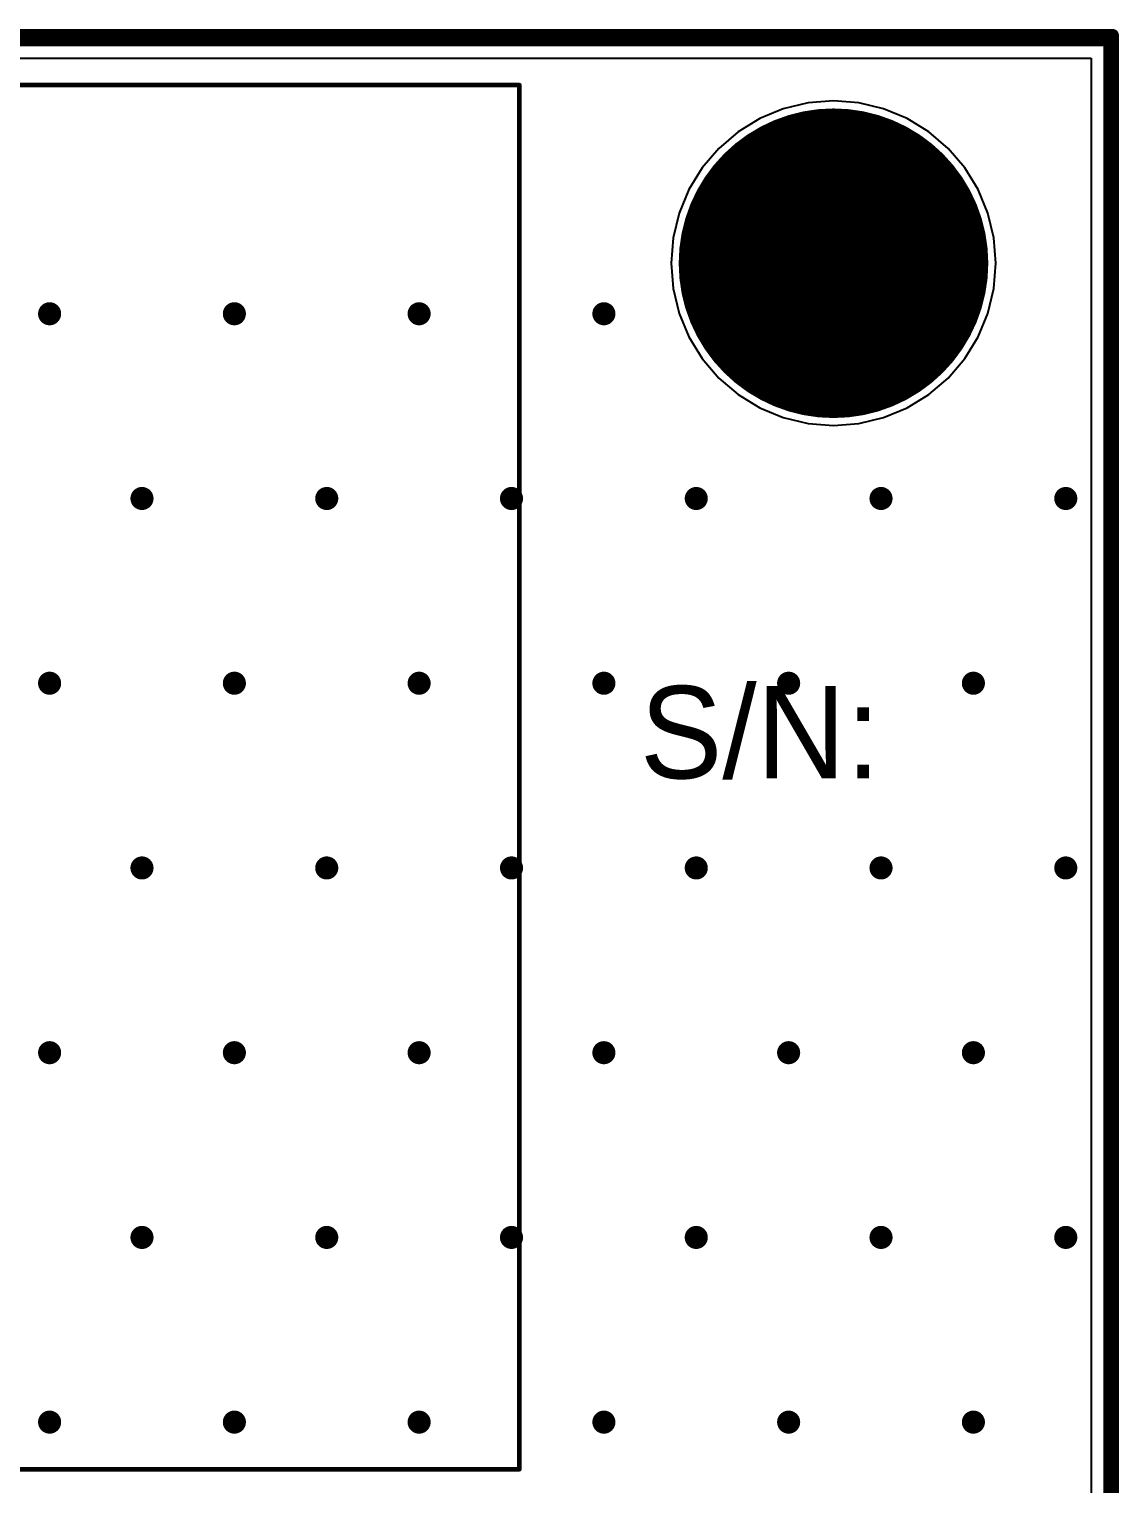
# Model space of a CAD drawing. Header units: millimetres. Extents: x 56 to 179, y 42 to 122.
# Drawn here: x 131.56 to 155.15, y 90.66 to 122.16 of the extents above; entities that cross this region are included whole.
import ezdxf

# ---------------------------------------------------------------- set-up
doc = ezdxf.new("R2010")
doc.units = ezdxf.units.MM
for name, color, linetype in [('BottomLayer', 5, 'Continuous'), ('BottomSolder', 6, 'Continuous'), ('KeepOutLayer', 6, 'Continuous'), ('Mechanical29', 56, 'Continuous'), ('MultiLayer', 9, 'Continuous'), ('PadHoleLayer', 156, 'Continuous'), ('TopLayer', 1, 'Continuous'), ('TopOverlay', 2, 'Continuous'), ('TopSolder', 216, 'Continuous'), ('ViaHoleLayer', 16, 'Continuous')]:
    doc.layers.add(name, color=color, linetype=linetype)

# ---------------------------------------------------------------- blocks, each defined once
blk = doc.blocks.new('BATTHOLDER_9V_BH9V_PC_ND_12')
at = {"layer": 'TopOverlay', "const_width": 0.1}
for points in [[(21.526, 15.064), (-33.076, 15.064)], [(-33.076, 15.064), (-33.076, -14.906)], [(21.526, -14.906), (-33.076, -14.906)]]:
    blk.add_lwpolyline(points, dxfattribs=at)
at = {"layer": 'TopOverlay', "const_width": 0.05}
for points in [[(-33.101, 15.064, 1), (-33.051, 15.064, 1)], [(-33.101, 15.064, 1), (-33.051, 15.064, 1)], [(-33.101, -14.906, 1), (-33.051, -14.906, 1)], [(-33.101, -14.906, 1), (-33.051, -14.906, 1)]]:
    blk.add_lwpolyline(points, format="xyb", close=True, dxfattribs=at)
blk = doc.blocks.new('F____M3_33')
at = {"layer": 'BottomLayer', "const_width": 3.25}
blk.add_lwpolyline([(-1.625, 0, 1), (1.625, 0, 1)], format="xyb", close=True, dxfattribs=at)
at = {"layer": 'BottomSolder', "const_width": 3.352}
blk.add_lwpolyline([(-1.676, 0, 1), (1.676, 0, 1)], format="xyb", close=True, dxfattribs=at)
at = {"layer": 'MultiLayer', "const_width": 3.25}
blk.add_lwpolyline([(-1.625, 0, 1), (1.625, 0, 1)], format="xyb", close=True, dxfattribs=at)
at = {"layer": 'PadHoleLayer', "const_width": 1.5}
blk.add_lwpolyline([(-0.75, 0, 1), (0.75, 0, 1)], format="xyb", close=True, dxfattribs=at)
at = {"layer": 'TopLayer', "const_width": 3.25}
blk.add_lwpolyline([(-1.625, 0, 1), (1.625, 0, 1)], format="xyb", close=True, dxfattribs=at)
at = {"layer": 'TopSolder', "const_width": 3.352}
blk.add_lwpolyline([(-1.676, 0, 1), (1.676, 0, 1)], format="xyb", close=True, dxfattribs=at)

msp = doc.modelspace()

# ---------------------------------------------------------------- linework, layer by layer
at = {"layer": 'BottomLayer'}
for p, q in [((57.538, 121.532), (154.552, 121.532)), ((154.552, 121.532), (154.552, 42.425)), ((147.885, 120.437), (147.375, 120.226)), ((148.421, 120.566), (147.885, 120.437)), ((148.971, 120.609), (148.421, 120.566)), ((149.521, 120.566), (148.971, 120.609)), ((150.057, 120.437), (149.521, 120.566)), ((150.567, 120.226), (150.057, 120.437)), ((147.375, 120.226), (146.905, 119.938)), ((151.037, 119.938), (150.567, 120.226)), ((146.905, 119.938), (146.486, 119.579)), ((151.456, 119.579), (151.037, 119.938)), ((146.486, 119.579), (146.127, 119.16)), ((151.815, 119.16), (151.456, 119.579)), ((146.127, 119.16), (145.839, 118.69)), ((152.103, 118.69), (151.815, 119.16)), ((145.839, 118.69), (145.628, 118.18)), ((152.314, 118.18), (152.103, 118.69)), ((145.628, 118.18), (145.499, 117.644)), ((152.443, 117.644), (152.314, 118.18)), ((145.499, 117.644), (145.456, 117.094)), ((152.486, 117.094), (152.443, 117.644)), ((145.456, 117.094), (145.499, 116.544)), ((152.443, 116.544), (152.486, 117.094)), ((145.499, 116.544), (145.628, 116.008)), ((152.314, 116.008), (152.443, 116.544)), ((145.628, 116.008), (145.839, 115.498)), ((152.103, 115.498), (152.314, 116.008)), ((145.839, 115.498), (146.127, 115.028)), ((151.815, 115.028), (152.103, 115.498)), ((146.127, 115.028), (146.486, 114.609)), ((151.456, 114.609), (151.815, 115.028)), ((146.486, 114.609), (146.905, 114.25)), ((151.037, 114.25), (151.456, 114.609)), ((146.905, 114.25), (147.375, 113.962)), ((150.567, 113.962), (151.037, 114.25)), ((147.375, 113.962), (147.885, 113.751)), ((147.885, 113.751), (148.421, 113.622)), ((149.521, 113.622), (150.057, 113.751)), ((150.057, 113.751), (150.567, 113.962)), ((148.421, 113.622), (148.971, 113.579)), ((148.971, 113.579), (149.521, 113.622))]:
    msp.add_line(p, q, dxfattribs=at)
at = {"layer": 'BottomLayer', "const_width": 0.25}
for points in [[(131.875, 116, 1), (132.125, 116, 1)], [(135.875, 116, 1), (136.125, 116, 1)], [(139.875, 116, 1), (140.125, 116, 1)], [(143.875, 116, 1), (144.125, 116, 1)], [(133.875, 112, 1), (134.125, 112, 1)], [(137.875, 112, 1), (138.125, 112, 1)], [(141.875, 112, 1), (142.125, 112, 1)], [(145.875, 112, 1), (146.125, 112, 1)], [(149.875, 112, 1), (150.125, 112, 1)], [(153.875, 112, 1), (154.125, 112, 1)], [(131.875, 108, 1), (132.125, 108, 1)], [(135.875, 108, 1), (136.125, 108, 1)], [(139.875, 108, 1), (140.125, 108, 1)], [(143.875, 108, 1), (144.125, 108, 1)], [(147.875, 108, 1), (148.125, 108, 1)], [(151.875, 108, 1), (152.125, 108, 1)], [(133.875, 104, 1), (134.125, 104, 1)], [(137.875, 104, 1), (138.125, 104, 1)], [(141.875, 104, 1), (142.125, 104, 1)], [(145.875, 104, 1), (146.125, 104, 1)], [(149.875, 104, 1), (150.125, 104, 1)], [(153.875, 104, 1), (154.125, 104, 1)], [(131.875, 100, 1), (132.125, 100, 1)], [(135.875, 100, 1), (136.125, 100, 1)], [(139.875, 100, 1), (140.125, 100, 1)], [(143.875, 100, 1), (144.125, 100, 1)], [(147.875, 100, 1), (148.125, 100, 1)], [(151.875, 100, 1), (152.125, 100, 1)], [(133.875, 96, 1), (134.125, 96, 1)], [(137.875, 96, 1), (138.125, 96, 1)], [(141.875, 96, 1), (142.125, 96, 1)], [(145.875, 96, 1), (146.125, 96, 1)], [(149.875, 96, 1), (150.125, 96, 1)], [(153.875, 96, 1), (154.125, 96, 1)], [(131.875, 92, 1), (132.125, 92, 1)], [(135.875, 92, 1), (136.125, 92, 1)], [(139.875, 92, 1), (140.125, 92, 1)], [(143.875, 92, 1), (144.125, 92, 1)], [(147.875, 92, 1), (148.125, 92, 1)], [(151.875, 92, 1), (152.125, 92, 1)]]:
    msp.add_lwpolyline(points, format="xyb", close=True, dxfattribs=at)
at = {"layer": 'KeepOutLayer', "const_width": 0.254}
for points in [[(57.15, 121.92), (154.94, 121.92)], [(154.94, 42.037), (154.94, 121.92)]]:
    msp.add_lwpolyline(points, dxfattribs=at)
at = {"layer": 'KeepOutLayer', "const_width": 0.127}
msp.add_lwpolyline([(154.876, 121.92, 1), (155.004, 121.92, 1)], format="xyb", close=True, dxfattribs=at)
msp.add_lwpolyline([(154.876, 121.92, 1), (155.004, 121.92, 1)], format="xyb", close=True, dxfattribs=at)
at = {"layer": 'Mechanical29', "const_width": 0.254}
for points in [[(57.023, 122.037), (155.023, 122.037)], [(155.023, 42.037), (155.023, 122.037)]]:
    msp.add_lwpolyline(points, dxfattribs=at)
at = {"layer": 'Mechanical29', "const_width": 0.127}
msp.add_lwpolyline([(154.959, 122.037, 1), (155.086, 122.037, 1)], format="xyb", close=True, dxfattribs=at)
msp.add_lwpolyline([(154.959, 122.037, 1), (155.086, 122.037, 1)], format="xyb", close=True, dxfattribs=at)
at = {"layer": 'MultiLayer', "const_width": 0.25}
for points in [[(131.875, 116, 1), (132.125, 116, 1)], [(135.875, 116, 1), (136.125, 116, 1)], [(139.875, 116, 1), (140.125, 116, 1)], [(143.875, 116, 1), (144.125, 116, 1)], [(133.875, 112, 1), (134.125, 112, 1)], [(137.875, 112, 1), (138.125, 112, 1)], [(141.875, 112, 1), (142.125, 112, 1)], [(145.875, 112, 1), (146.125, 112, 1)], [(149.875, 112, 1), (150.125, 112, 1)], [(153.875, 112, 1), (154.125, 112, 1)], [(131.875, 108, 1), (132.125, 108, 1)], [(135.875, 108, 1), (136.125, 108, 1)], [(139.875, 108, 1), (140.125, 108, 1)], [(143.875, 108, 1), (144.125, 108, 1)], [(147.875, 108, 1), (148.125, 108, 1)], [(151.875, 108, 1), (152.125, 108, 1)], [(133.875, 104, 1), (134.125, 104, 1)], [(137.875, 104, 1), (138.125, 104, 1)], [(141.875, 104, 1), (142.125, 104, 1)], [(145.875, 104, 1), (146.125, 104, 1)], [(149.875, 104, 1), (150.125, 104, 1)], [(153.875, 104, 1), (154.125, 104, 1)], [(131.875, 100, 1), (132.125, 100, 1)], [(135.875, 100, 1), (136.125, 100, 1)], [(139.875, 100, 1), (140.125, 100, 1)], [(143.875, 100, 1), (144.125, 100, 1)], [(147.875, 100, 1), (148.125, 100, 1)], [(151.875, 100, 1), (152.125, 100, 1)], [(133.875, 96, 1), (134.125, 96, 1)], [(137.875, 96, 1), (138.125, 96, 1)], [(141.875, 96, 1), (142.125, 96, 1)], [(145.875, 96, 1), (146.125, 96, 1)], [(149.875, 96, 1), (150.125, 96, 1)], [(153.875, 96, 1), (154.125, 96, 1)], [(131.875, 92, 1), (132.125, 92, 1)], [(135.875, 92, 1), (136.125, 92, 1)], [(139.875, 92, 1), (140.125, 92, 1)], [(143.875, 92, 1), (144.125, 92, 1)], [(147.875, 92, 1), (148.125, 92, 1)], [(151.875, 92, 1), (152.125, 92, 1)]]:
    msp.add_lwpolyline(points, format="xyb", close=True, dxfattribs=at)
at = {"layer": 'TopLayer'}
for p, q in [((57.538, 121.532), (154.552, 121.532)), ((154.552, 121.532), (154.552, 42.425)), ((147.885, 120.437), (147.375, 120.226)), ((148.421, 120.566), (147.885, 120.437)), ((148.971, 120.609), (148.421, 120.566)), ((149.521, 120.566), (148.971, 120.609)), ((150.057, 120.437), (149.521, 120.566)), ((150.567, 120.226), (150.057, 120.437)), ((147.375, 120.226), (146.905, 119.938)), ((151.037, 119.938), (150.567, 120.226)), ((146.905, 119.938), (146.486, 119.579)), ((151.456, 119.579), (151.037, 119.938)), ((146.486, 119.579), (146.127, 119.16)), ((151.815, 119.16), (151.456, 119.579)), ((146.127, 119.16), (145.839, 118.69)), ((152.103, 118.69), (151.815, 119.16)), ((145.839, 118.69), (145.628, 118.18)), ((152.314, 118.18), (152.103, 118.69)), ((145.628, 118.18), (145.499, 117.644)), ((152.443, 117.644), (152.314, 118.18)), ((145.499, 117.644), (145.456, 117.094)), ((152.486, 117.094), (152.443, 117.644)), ((145.456, 117.094), (145.499, 116.544)), ((152.443, 116.544), (152.486, 117.094)), ((145.499, 116.544), (145.628, 116.008)), ((152.314, 116.008), (152.443, 116.544)), ((145.628, 116.008), (145.839, 115.498)), ((152.103, 115.498), (152.314, 116.008)), ((145.839, 115.498), (146.127, 115.028)), ((151.815, 115.028), (152.103, 115.498)), ((146.127, 115.028), (146.486, 114.609)), ((151.456, 114.609), (151.815, 115.028)), ((146.486, 114.609), (146.905, 114.25)), ((151.037, 114.25), (151.456, 114.609)), ((146.905, 114.25), (147.375, 113.962)), ((150.567, 113.962), (151.037, 114.25)), ((147.375, 113.962), (147.885, 113.751)), ((147.885, 113.751), (148.421, 113.622)), ((149.521, 113.622), (150.057, 113.751)), ((150.057, 113.751), (150.567, 113.962)), ((148.421, 113.622), (148.971, 113.579)), ((148.971, 113.579), (149.521, 113.622))]:
    msp.add_line(p, q, dxfattribs=at)
at = {"layer": 'TopLayer', "const_width": 0.25}
for points in [[(131.875, 116, 1), (132.125, 116, 1)], [(135.875, 116, 1), (136.125, 116, 1)], [(139.875, 116, 1), (140.125, 116, 1)], [(143.875, 116, 1), (144.125, 116, 1)], [(133.875, 112, 1), (134.125, 112, 1)], [(137.875, 112, 1), (138.125, 112, 1)], [(141.875, 112, 1), (142.125, 112, 1)], [(145.875, 112, 1), (146.125, 112, 1)], [(149.875, 112, 1), (150.125, 112, 1)], [(153.875, 112, 1), (154.125, 112, 1)], [(131.875, 108, 1), (132.125, 108, 1)], [(135.875, 108, 1), (136.125, 108, 1)], [(139.875, 108, 1), (140.125, 108, 1)], [(143.875, 108, 1), (144.125, 108, 1)], [(147.875, 108, 1), (148.125, 108, 1)], [(151.875, 108, 1), (152.125, 108, 1)], [(133.875, 104, 1), (134.125, 104, 1)], [(137.875, 104, 1), (138.125, 104, 1)], [(141.875, 104, 1), (142.125, 104, 1)], [(145.875, 104, 1), (146.125, 104, 1)], [(149.875, 104, 1), (150.125, 104, 1)], [(153.875, 104, 1), (154.125, 104, 1)], [(131.875, 100, 1), (132.125, 100, 1)], [(135.875, 100, 1), (136.125, 100, 1)], [(139.875, 100, 1), (140.125, 100, 1)], [(143.875, 100, 1), (144.125, 100, 1)], [(147.875, 100, 1), (148.125, 100, 1)], [(151.875, 100, 1), (152.125, 100, 1)], [(133.875, 96, 1), (134.125, 96, 1)], [(137.875, 96, 1), (138.125, 96, 1)], [(141.875, 96, 1), (142.125, 96, 1)], [(145.875, 96, 1), (146.125, 96, 1)], [(149.875, 96, 1), (150.125, 96, 1)], [(153.875, 96, 1), (154.125, 96, 1)], [(131.875, 92, 1), (132.125, 92, 1)], [(135.875, 92, 1), (136.125, 92, 1)], [(139.875, 92, 1), (140.125, 92, 1)], [(143.875, 92, 1), (144.125, 92, 1)], [(147.875, 92, 1), (148.125, 92, 1)], [(151.875, 92, 1), (152.125, 92, 1)]]:
    msp.add_lwpolyline(points, format="xyb", close=True, dxfattribs=at)
at = {"layer": 'ViaHoleLayer', "const_width": 0.15}
for points in [[(131.925, 116, 1), (132.075, 116, 1)], [(135.925, 116, 1), (136.075, 116, 1)], [(139.925, 116, 1), (140.075, 116, 1)], [(143.925, 116, 1), (144.075, 116, 1)], [(133.925, 112, 1), (134.075, 112, 1)], [(137.925, 112, 1), (138.075, 112, 1)], [(141.925, 112, 1), (142.075, 112, 1)], [(145.925, 112, 1), (146.075, 112, 1)], [(149.925, 112, 1), (150.075, 112, 1)], [(153.925, 112, 1), (154.075, 112, 1)], [(131.925, 108, 1), (132.075, 108, 1)], [(135.925, 108, 1), (136.075, 108, 1)], [(139.925, 108, 1), (140.075, 108, 1)], [(143.925, 108, 1), (144.075, 108, 1)], [(147.925, 108, 1), (148.075, 108, 1)], [(151.925, 108, 1), (152.075, 108, 1)], [(133.925, 104, 1), (134.075, 104, 1)], [(137.925, 104, 1), (138.075, 104, 1)], [(141.925, 104, 1), (142.075, 104, 1)], [(145.925, 104, 1), (146.075, 104, 1)], [(149.925, 104, 1), (150.075, 104, 1)], [(153.925, 104, 1), (154.075, 104, 1)], [(131.925, 100, 1), (132.075, 100, 1)], [(135.925, 100, 1), (136.075, 100, 1)], [(139.925, 100, 1), (140.075, 100, 1)], [(143.925, 100, 1), (144.075, 100, 1)], [(147.925, 100, 1), (148.075, 100, 1)], [(151.925, 100, 1), (152.075, 100, 1)], [(133.925, 96, 1), (134.075, 96, 1)], [(137.925, 96, 1), (138.075, 96, 1)], [(141.925, 96, 1), (142.075, 96, 1)], [(145.925, 96, 1), (146.075, 96, 1)], [(149.925, 96, 1), (150.075, 96, 1)], [(153.925, 96, 1), (154.075, 96, 1)], [(131.925, 92, 1), (132.075, 92, 1)], [(135.925, 92, 1), (136.075, 92, 1)], [(139.925, 92, 1), (140.075, 92, 1)], [(143.925, 92, 1), (144.075, 92, 1)], [(147.925, 92, 1), (148.075, 92, 1)], [(151.925, 92, 1), (152.075, 92, 1)]]:
    msp.add_lwpolyline(points, format="xyb", close=True, dxfattribs=at)

# ---------------------------------------------------------------- block references
at = {"rotation": 180}
msp.add_blockref('BATTHOLDER_9V_BH9V_PC_ND_12', (109.093, 106.045), dxfattribs=at)
msp.add_blockref('F____M3_33', (148.971, 117.094))

# ---------------------------------------------------------------- texts
at = {"layer": 'TopOverlay'}
msp.add_text('S/N:', height=2, rotation=360, dxfattribs=at).set_placement((144.781, 105.94))

doc.saveas('drawing.dxf')
